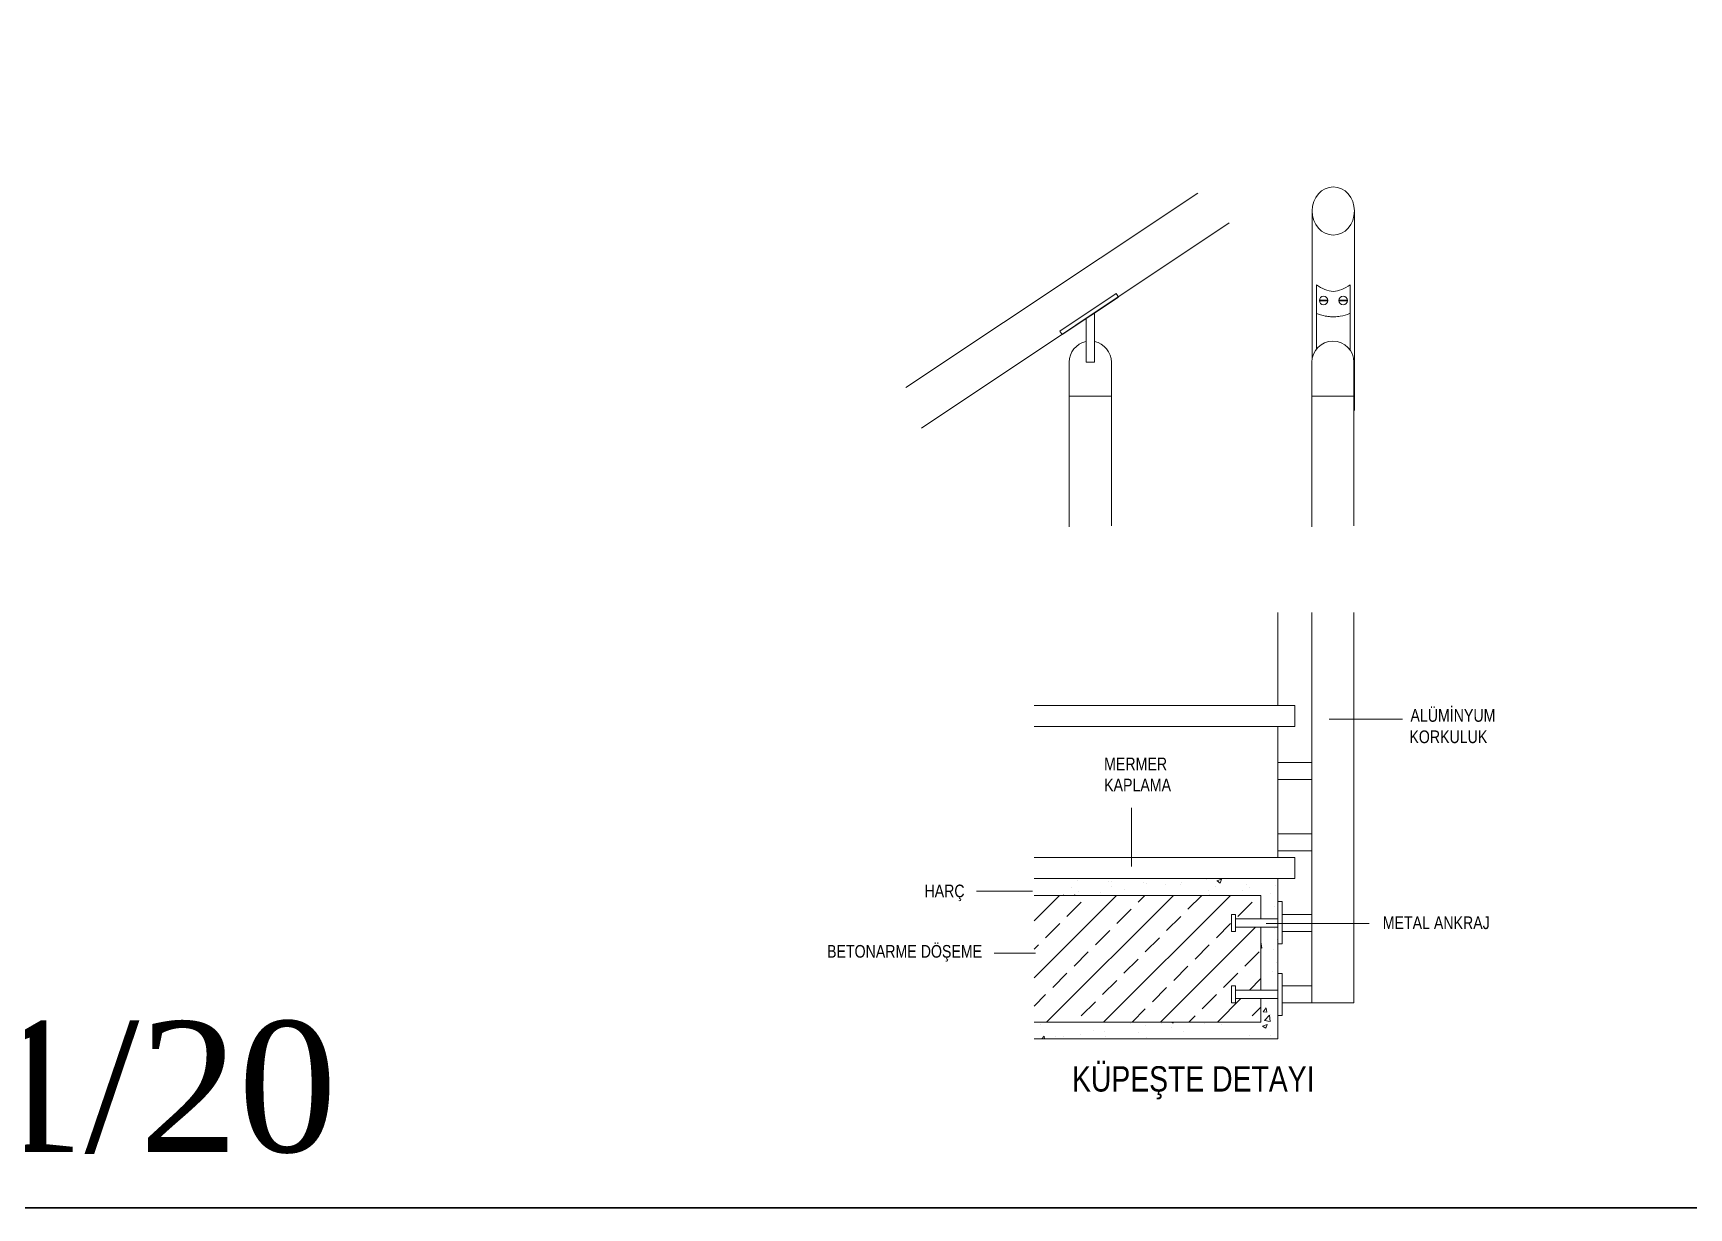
# Model space of a CAD drawing. Header units: millimetres. Extents: x 708 to 46452, y -4963 to 3960.
# Drawn here: x 42804 to 43783, y -4934 to -4239 of the extents above; entities that cross this region are included whole.
import ezdxf
from ezdxf.enums import TextEntityAlignment as Align

# ---------------------------------------------------------------- set-up
doc = ezdxf.new("R2010")
doc.units = ezdxf.units.MM
for name, color, linetype, lineweight in [('görünüş1', 251, 'Continuous', 35), ('TEFRİŞ', 8, 'Continuous', 9), ('YAZI', 40, 'Continuous', 25)]:
    doc.layers.add(name, color=color, linetype=linetype, lineweight=lineweight)
doc.styles.add('STYLE1', font='times.ttf', dxfattribs={"width": 0.8, "height": 12.5})
doc.styles.add('ÖLÇÜ1-5-2', font='arial.ttf', dxfattribs={"width": 0.8, "height": 1.5})

msp = doc.modelspace()

# ---------------------------------------------------------------- linework, layer by layer
at = {"layer": 'görünüş1'}
msp.add_lwpolyline([(46452.231, -4934.354), (37756.546, -4934.354), (37756.487, -2331.683), (46452.171, -2347.088)], close=True, dxfattribs=at)
at = {"layer": 'TEFRİŞ'}
for p, q in [((43492.547, -4333.655), (43319.767, -4448.841)), ((43560.129, -4431.37), (43560.129, -4344.283)), ((43585.129, -4344.283), (43585.129, -4462.272)), ((43328.961, -4472.758), (43511.087, -4351.341)), ((43410.841, -4415.35), (43444.123, -4393.162)), ((43445.509, -4395.242), (43412.227, -4417.43)), ((43444.123, -4393.162), (43445.509, -4395.242)), ((43431.356, -4404.677), (43426.381, -4407.995)), ((43431.378, -4433.83), (43431.356, -4404.677)), ((43412.227, -4417.43), (43410.841, -4415.35)), ((43426.381, -4407.995), (43426.378, -4433.83)), ((43416.378, -4433.83), (43416.378, -4531.169)), ((43426.378, -4433.83), (43431.378, -4433.83)), ((43441.378, -4530.597), (43441.378, -4433.83)), ((43559.884, -4433.83), (43559.884, -4531.169)), ((43584.884, -4530.597), (43584.884, -4433.83)), ((43441.378, -4453.83), (43416.378, -4453.83)), ((43584.884, -4453.83), (43559.884, -4453.83)), ((43539.839, -4581.997), (43539.839, -4636.899)), ((43539.884, -4581.997), (43539.884, -4636.899)), ((43559.884, -4812.989), (43559.884, -4581.997)), ((43584.884, -4812.989), (43584.884, -4581.997)), ((43549.929, -4636.899), (43395.629, -4636.899)), ((43549.929, -4636.899), (43549.929, -4649.399)), ((43549.929, -4649.399), (43395.629, -4649.399)), ((43539.839, -4649.399), (43539.839, -4726.92)), ((43539.884, -4649.399), (43539.884, -4726.92)), ((43559.929, -4670.743), (43539.884, -4670.743)), ((43539.884, -4680.743), (43559.929, -4680.743)), ((43539.884, -4712.968), (43559.929, -4712.968)), ((43549.884, -4726.92), (43395.629, -4726.92)), ((43559.929, -4722.968), (43539.884, -4722.968)), ((43549.884, -4726.92), (43549.884, -4739.42)), ((43549.884, -4739.42), (43395.629, -4739.42)), ((43539.839, -4739.42), (43539.839, -4834.376)), ((43539.884, -4739.42), (43539.884, -4824.376)), ((43529.839, -4749.376), (43395.629, -4749.376)), ((43529.839, -4749.376), (43529.839, -4763.264)), ((43542.384, -4753.042), (43539.884, -4753.042)), ((43539.884, -4753.042), (43539.884, -4778.042)), ((43542.384, -4778.042), (43542.384, -4753.042)), ((43529.839, -4768.264), (43529.839, -4805.489)), ((43539.884, -4760.764), (43539.839, -4760.764)), ((43559.884, -4760.764), (43542.384, -4760.764)), ((43539.839, -4770.764), (43539.884, -4770.764)), ((43539.884, -4778.042), (43542.384, -4778.042)), ((43542.384, -4770.764), (43559.884, -4770.764)), ((43542.384, -4795.552), (43539.884, -4795.552)), ((43539.884, -4795.552), (43539.884, -4820.552)), ((43542.384, -4820.552), (43542.384, -4795.552)), ((43539.839, -4802.989), (43539.884, -4802.989)), ((43542.384, -4802.989), (43559.884, -4802.989)), ((43529.839, -4810.489), (43529.839, -4824.376)), ((43539.884, -4812.989), (43539.839, -4812.989)), ((43584.884, -4812.989), (43542.384, -4812.989)), ((43529.839, -4824.376), (43395.629, -4824.376)), ((43539.884, -4820.552), (43542.384, -4820.552)), ((43539.839, -4834.376), (43395.629, -4834.376))]:
    msp.add_line(p, q, dxfattribs=at)
at = {"layer": 'TEFRİŞ', "lineweight": 15}
for p, q in [((43562.629, -4388.083), (43562.629, -4426.015)), ((43564.38, -4396.982), (43569.38, -4396.982)), ((43564.38, -4397.482), (43569.38, -4397.482)), ((43576.002, -4396.982), (43581.002, -4396.982)), ((43576.002, -4397.482), (43581.002, -4397.482)), ((43582.629, -4388.083), (43582.629, -4426.667))]:
    msp.add_line(p, q, dxfattribs=at)
at = {"layer": 'TEFRİŞ', "ltscale": 0.3}
for p, q in [((43570.235, -4644.976), (43613.59, -4644.976)), ((43453.347, -4697.54), (43453.347, -4732.235)), ((43401.011, -4739.633), (43401.011, -4739.633)), ((43421.349, -4740.492), (43421.349, -4740.492)), ((43497.434, -4739.676), (43497.434, -4739.676)), ((43503.842, -4740.817), (43506.51, -4739.793)), ((43505.741, -4742.098), (43506.513, -4739.796)), ((43361.539, -4746.858), (43394.682, -4746.858)), ((43395.629, -4764.45), (43410.703, -4749.376)), ((43395.629, -4798.126), (43444.379, -4749.376)), ((43403.054, -4824.376), (43478.055, -4749.376)), ((43412.842, -4749.376), (43413.043, -4749.137)), ((43413.094, -4749.376), (43413.053, -4749.152)), ((43417.655, -4744.753), (43417.655, -4744.753)), ((43418.84, -4749.376), (43419.743, -4749.03)), ((43419.631, -4749.376), (43419.746, -4749.033)), ((43421.797, -4746.833), (43421.797, -4746.833)), ((43425.437, -4749.155), (43425.437, -4749.155)), ((43434.975, -4747.899), (43434.975, -4747.899)), ((43436.73, -4824.376), (43511.73, -4749.376)), ((43439.875, -4740.939), (43439.875, -4740.939)), ((43441.359, -4744.151), (43441.359, -4744.151)), ((43441.688, -4741.351), (43441.688, -4741.351)), ((43449.405, -4746), (43449.405, -4746)), ((43457.196, -4753.397), (43461.217, -4749.376)), ((43460.604, -4741.711), (43460.604, -4741.711)), ((43462.027, -4742.21), (43462.027, -4742.21)), ((43473.467, -4742.832), (43473.467, -4742.832)), ((43482.365, -4743.07), (43482.365, -4743.07)), ((43483.005, -4741.576), (43483.005, -4741.576)), ((43486.662, -4757.606), (43494.893, -4749.376)), ((43498.864, -4746.644), (43498.864, -4746.644)), ((43499.491, -4748.855), (43499.491, -4748.855)), ((43502.704, -4743.929), (43502.704, -4743.929)), ((43503.844, -4740.821), (43505.739, -4742.099)), ((43518.736, -4746.416), (43518.736, -4746.416)), ((43521.084, -4742.83), (43521.084, -4742.83)), ((43523.042, -4744.788), (43523.042, -4744.788)), ((43535.441, -4748.38), (43535.441, -4748.38)), ((43538.524, -4743.56), (43538.524, -4743.56)), ((43415.101, -4761.816), (43423.52, -4753.397)), ((43444.567, -4766.025), (43452.986, -4757.606)), ((43516.129, -4761.816), (43524.548, -4753.397)), ((43538.061, -4756.243), (43538.061, -4756.243)), ((43402.472, -4774.444), (43410.891, -4766.025)), ((43470.406, -4824.376), (43526.519, -4768.264)), ((43474.034, -4770.235), (43482.453, -4761.816)), ((43503.5, -4774.444), (43511.919, -4766.025)), ((43514.884, -4760.764), (43512.384, -4760.764)), ((43512.384, -4760.764), (43512.384, -4770.764)), ((43514.884, -4770.764), (43514.884, -4760.764)), ((43514.884, -4763.264), (43514.884, -4768.264)), ((43539.839, -4763.264), (43514.884, -4763.264)), ((43539.839, -4768.264), (43514.884, -4768.264)), ((43532.895, -4766.039), (43593.857, -4766.039)), ((43537.598, -4768.926), (43537.598, -4768.926)), ((43395.629, -4781.288), (43398.263, -4778.654)), ((43431.939, -4778.654), (43440.358, -4770.235)), ((43461.405, -4782.863), (43469.824, -4774.444)), ((43490.872, -4787.073), (43499.291, -4778.654)), ((43512.384, -4770.764), (43514.884, -4770.764)), ((43529.839, -4776.922), (43529.847, -4776.914)), ((43530.269, -4780.536), (43529.848, -4776.918)), ((43539.457, -4775.267), (43539.457, -4775.267)), ((43371.939, -4783.657), (43396.524, -4783.657)), ((43419.31, -4791.282), (43427.729, -4782.863)), ((43448.777, -4795.492), (43457.196, -4787.073)), ((43520.338, -4791.282), (43528.757, -4782.863)), ((43529.839, -4780.474), (43530.272, -4780.541)), ((43537.135, -4781.609), (43537.135, -4781.609)), ((43538.972, -4789.038), (43538.972, -4789.038)), ((43406.682, -4803.911), (43415.101, -4795.492)), ((43478.243, -4799.701), (43486.662, -4791.282)), ((43507.71, -4803.911), (43516.129, -4795.492)), ((43522.97, -4805.489), (43529.839, -4798.619)), ((43536.671, -4794.293), (43536.671, -4794.293)), ((43395.629, -4814.964), (43402.472, -4808.12)), ((43436.148, -4808.12), (43444.567, -4799.701)), ((43465.615, -4812.33), (43474.034, -4803.911)), ((43495.081, -4816.539), (43503.5, -4808.12)), ((43514.884, -4802.989), (43512.384, -4802.989)), ((43512.384, -4802.989), (43512.384, -4812.989)), ((43514.884, -4812.989), (43514.884, -4802.989)), ((43539.839, -4805.489), (43514.884, -4805.489)), ((43514.884, -4810.489), (43514.884, -4805.489)), ((43423.52, -4820.749), (43431.939, -4812.33)), ((43453.568, -4824.376), (43461.405, -4816.539)), ((43504.082, -4824.376), (43517.97, -4810.489)), ((43512.384, -4812.989), (43514.884, -4812.989)), ((43539.839, -4810.489), (43514.884, -4810.489)), ((43524.548, -4820.749), (43529.839, -4815.457)), ((43531.087, -4818.208), (43533.365, -4818.407)), ((43531.09, -4818.206), (43532.926, -4816.017)), ((43533.376, -4818.422), (43532.936, -4816.034)), ((43533.356, -4817.192), (43533.356, -4817.192)), ((43399.229, -4825.789), (43399.229, -4825.789)), ((43452.74, -4825.251), (43452.74, -4825.251)), ((43461.359, -4826.671), (43461.359, -4826.671)), ((43470.897, -4825.415), (43470.897, -4825.415)), ((43477.028, -4824.376), (43477.928, -4824.984)), ((43477.15, -4827.638), (43477.15, -4827.638)), ((43477.93, -4824.983), (43478.133, -4824.376)), ((43487.244, -4824.376), (43490.872, -4820.749)), ((43496.712, -4824.955), (43496.712, -4824.955)), ((43506.308, -4825.988), (43506.308, -4825.988)), ((43530.786, -4826.753), (43533.454, -4825.729)), ((43530.788, -4826.757), (43532.683, -4828.035)), ((43531.931, -4823.427), (43534.898, -4820.334)), ((43531.934, -4823.435), (43535.323, -4823.961)), ((43532.685, -4828.034), (43533.457, -4825.732)), ((43533.721, -4824.178), (43533.721, -4824.178)), ((43535.32, -4823.957), (43534.899, -4820.338)), ((43535.745, -4819.659), (43535.745, -4819.659)), ((43400.186, -4834.376), (43401.574, -4832.722)), ((43401.887, -4834.376), (43401.584, -4832.737)), ((43408.301, -4832.879), (43408.301, -4832.879)), ((43413.329, -4832.994), (43413.329, -4832.994)), ((43422.867, -4831.739), (43422.867, -4831.739)), ((43430.521, -4829.065), (43430.521, -4829.065)), ((43437.297, -4829.839), (43437.297, -4829.839)), ((43438.116, -4832.933), (43438.116, -4832.933)), ((43457.361, -4830.494), (43457.361, -4830.494)), ((43461.869, -4833.616), (43461.869, -4833.616)), ((43484.089, -4829.802), (43484.089, -4829.802)), ((43508.903, -4834.119), (43508.903, -4834.119)), ((43523.333, -4832.219), (43523.333, -4832.219)), ((43535.281, -4832.343), (43535.281, -4832.343))]:
    msp.add_line(p, q, dxfattribs=at)
at = {"layer": 'TEFRİŞ', "lineweight": 15}
for centre in [(43566.88, -4397.232), (43578.502, -4397.232)]:
    msp.add_circle(centre, 2.5, dxfattribs=at)
at = {"layer": 'TEFRİŞ'}
for centre, start, end in [((43428.878, -4433.83), 101.530933, 180), ((43428.878, -4433.83), 0, 78.505642), ((43572.384, -4433.83), 0, 180)]:
    msp.add_arc(centre, 12.5, start, end, dxfattribs=at)
at = {"layer": 'TEFRİŞ', "lineweight": 15, "extrusion": (0, 0, -1)}
msp.add_ellipse((43572.629, -4344.283), major_axis=(0, -14.279), ratio=0.8753907, dxfattribs=at)
at = {"layer": 'TEFRİŞ', "lineweight": 15}
msp.add_spline([(43582.629, -4388.083), (43572.629, -4391.914), (43562.629, -4388.083)], degree=3, dxfattribs=at)
at = {"layer": 'TEFRİŞ'}
msp.add_open_spline([(43582.629, -4404.88), (43582.5, -4404.931), (43582.37, -4404.982), (43580.667, -4405.636), (43578.869, -4406.197), (43575.703, -4406.741), (43574.533, -4406.87), (43572.538, -4406.926), (43571.756, -4406.909), (43570.269, -4406.809), (43569.552, -4406.726), (43567.483, -4406.405), (43566.219, -4406.093), (43564.194, -4405.473), (43563.385, -4405.184), (43562.629, -4404.884)], degree=3, knots=[1.1878336, 1.1878336, 1.1878336, 1.1878336, 1.2345088, 1.2345088, 1.7930048, 1.7930048, 2.0884548, 2.0884548, 2.271484, 2.271484, 2.4545133, 2.4545133, 2.8205718, 2.8205718, 3.0956476, 3.0956476, 3.0956476, 3.0956476], dxfattribs=at)

# ---------------------------------------------------------------- texts
at = {"layer": 'TEFRİŞ', "linetype": 'Continuous', "style": 'ÖLÇÜ1-5-2', "width": 0.8}
for s, height, p in [('ALÜMİNYUM', 7.5, (43618.264, -4646.615)), ('KORKULUK', 7.5, (43617.638, -4659.248)), ('MERMER', 7.5, (43437.059, -4675.309)), ('KAPLAMA', 7.5, (43437.067, -4687.809)), ('HARÇ', 7.5, (43330.782, -4750.495)), ('METAL ANKRAJ', 7.5, (43601.875, -4769.316)), ('BETONARME DÖŞEME', 7.5, (43273.158, -4786.245)), ('KÜPEŞTE DETAYI', 15, (43418.071, -4865.491))]:
    msp.add_text(s, height=height, dxfattribs=at).set_placement(p)
at = {"layer": 'YAZI', "linetype": 'Continuous', "style": 'STYLE1'}
msp.add_text('A-A KESİTİ ÖLÇEK:1/20', height=77.3545, dxfattribs=at).set_placement((42350.447, -4862.561), align=Align.MIDDLE_CENTER)

doc.saveas('drawing.dxf')
